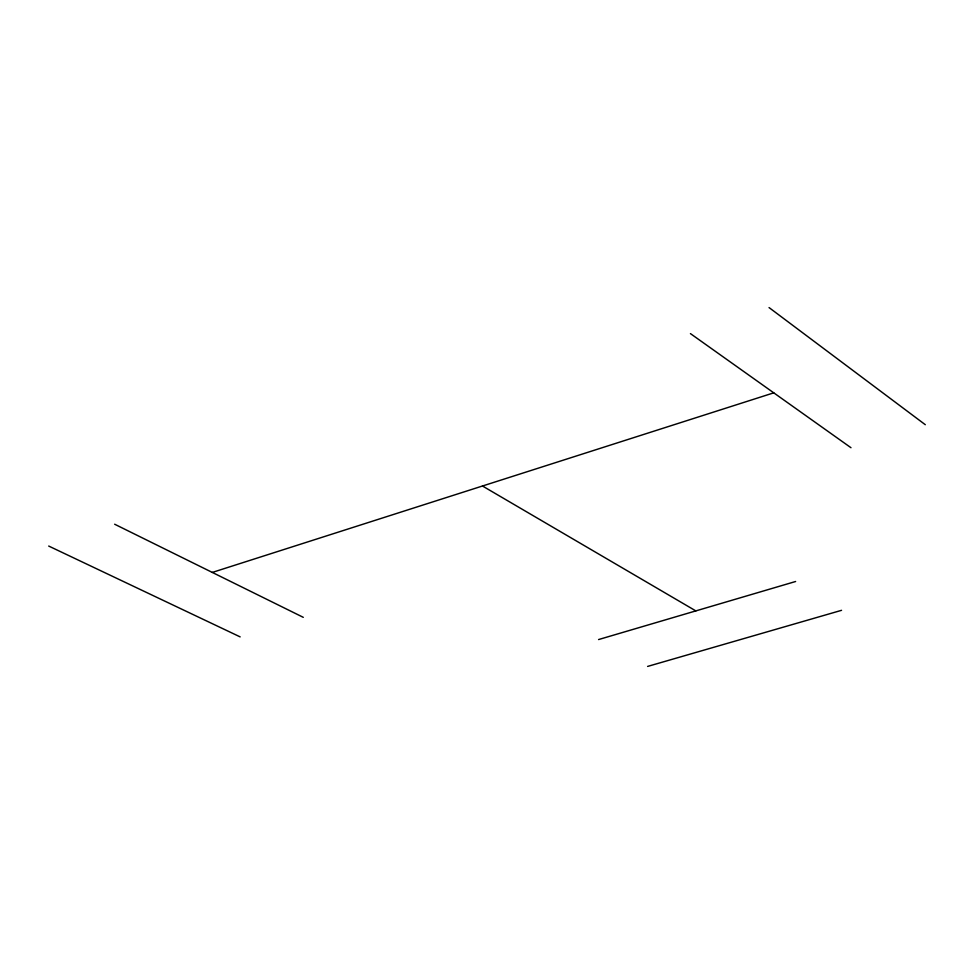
<?xml version="1.0" encoding="UTF-8"?>
<svg xmlns="http://www.w3.org/2000/svg" width="974" height="974" viewBox="0 0 974 974"><rect width="100%" height="100%" fill="white"/><g stroke="black" fill="none" stroke-linecap="round" stroke-linejoin="round"><path stroke-width="1.46" d="M212.295 572.42L773.77 392.839M598.584 639.553L795.612 581.502M647.613 666.423L841.548 610.321M48.7 546.049L240.152 636.886M114.652 524.219L303.279 617.333M482.483 486.002L695.838 610.905M690.432 333.607L850.984 447.723M769.046 307.577L925.3 424.701"/></g></svg>
